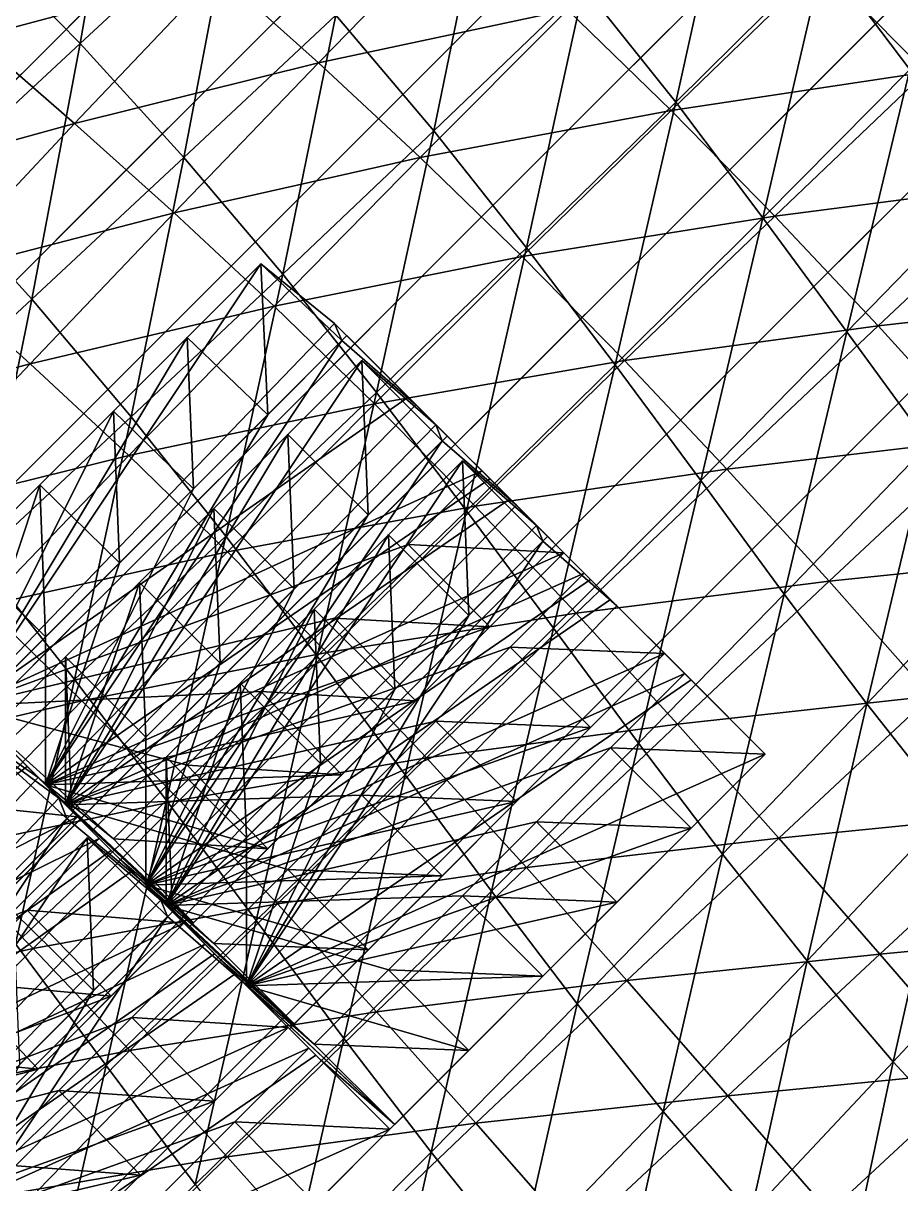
# Model space of a CAD drawing. Header units: metres. Extents: x 20040 to 21060, y 50040 to 51060.
# Drawn here: x 20678.1 to 20719.4, y 50512.8 to 50567.5 of the extents above; entities that cross this region are included whole.
import ezdxf

# ---------------------------------------------------------------- set-up
doc = ezdxf.new("R2010")
doc.units = ezdxf.units.M

msp = doc.modelspace()

# ---------------------------------------------------------------- linework, layer by layer
at = {"layer": 'Drain_RL500_NE'}
msp.add_polyline3d([(20604.604, 50434.87, 499.7), (20611.675, 50441.941, 499.8), (20618.746, 50449.012, 499.9), (20625.817, 50456.083, 500), (20632.888, 50463.155, 500.1), (20639.959, 50470.226, 500.2), (20647.031, 50477.297, 500.3), (20654.102, 50484.368, 500.4), (20661.173, 50491.439, 500.5), (20668.244, 50498.51, 500.6), (20675.315, 50505.581, 500.7), (20682.386, 50512.652, 500.8), (20689.457, 50519.723, 500.9), (20696.528, 50526.794, 501), (20703.599, 50533.865, 501.1), (20710.67, 50540.936, 501.2), (20717.741, 50548.007, 501.3), (20724.812, 50555.078, 501.4), (20731.883, 50562.149, 501.5)], dxfattribs=at)
at = {"layer": 'Drain_RL525_NE'}
msp.add_polyline3d([(20599.805, 50439.544, 524.7), (20606.876, 50446.615, 524.8), (20613.947, 50453.686, 524.9), (20621.018, 50460.757, 525), (20628.089, 50467.829, 525.1), (20635.16, 50474.9, 525.2), (20642.231, 50481.971, 525.3), (20649.302, 50489.042, 525.4), (20656.373, 50496.113, 525.5), (20663.444, 50503.184, 525.6), (20670.515, 50510.255, 525.7), (20677.586, 50517.326, 525.8), (20684.658, 50524.397, 525.9), (20691.729, 50531.468, 526), (20698.8, 50538.539, 526.1), (20705.871, 50545.61, 526.2), (20712.942, 50552.681, 526.3), (20720.013, 50559.752, 526.4), (20727.084, 50566.823, 526.5)], dxfattribs=at)
at = {"layer": 'Drain_RL550_NE'}
msp.add_polyline3d([(20594.984, 50444.197, 549.7), (20602.055, 50451.268, 549.8), (20609.126, 50458.339, 549.9), (20616.197, 50465.41, 550), (20623.268, 50472.481, 550.1), (20630.339, 50479.552, 550.2), (20637.41, 50486.623, 550.3), (20644.481, 50493.694, 550.4), (20651.552, 50500.765, 550.5), (20658.623, 50507.836, 550.6), (20665.694, 50514.907, 550.7), (20672.765, 50521.978, 550.8), (20679.836, 50529.049, 550.9), (20686.907, 50536.12, 551), (20693.979, 50543.192, 551.1), (20701.05, 50550.263, 551.2), (20708.121, 50557.334, 551.3), (20715.192, 50564.405, 551.4), (20722.263, 50571.476, 551.5)], dxfattribs=at)
at = {"layer": 'Drain_RL575_NE'}
msp.add_polyline3d([(20590.141, 50448.827, 574.7), (20597.212, 50455.898, 574.8), (20604.283, 50462.969, 574.9), (20611.354, 50470.041, 575), (20618.425, 50477.112, 575.1), (20625.496, 50484.183, 575.2), (20632.567, 50491.254, 575.3), (20639.638, 50498.325, 575.4), (20646.709, 50505.396, 575.5), (20653.781, 50512.467, 575.6), (20660.852, 50519.538, 575.7), (20667.923, 50526.609, 575.8), (20674.994, 50533.68, 575.9), (20682.065, 50540.751, 576), (20689.136, 50547.822, 576.1), (20696.207, 50554.893, 576.2), (20703.278, 50561.964, 576.3), (20710.349, 50569.035, 576.4), (20717.42, 50576.107, 576.5)], dxfattribs=at)
at = {"layer": 'Drain_RL600_NE'}
msp.add_polyline3d([(20585.277, 50453.437, 599.7), (20592.348, 50460.508, 599.8), (20599.419, 50467.579, 599.9), (20606.49, 50474.65, 600), (20613.561, 50481.721, 600.1), (20620.632, 50488.792, 600.2), (20627.703, 50495.863, 600.3), (20634.774, 50502.934, 600.4), (20641.845, 50510.005, 600.5), (20648.916, 50517.076, 600.6), (20655.987, 50524.147, 600.7), (20663.059, 50531.218, 600.8), (20670.13, 50538.289, 600.9), (20677.201, 50545.361, 601), (20684.272, 50552.432, 601.1), (20691.343, 50559.503, 601.2), (20698.414, 50566.574, 601.3), (20705.485, 50573.645, 601.4), (20712.556, 50580.716, 601.5)], dxfattribs=at)
at = {"layer": 'Drain_RL625_NE'}
msp.add_polyline3d([(20580.391, 50458.025, 624.7), (20587.462, 50465.096, 624.8), (20594.533, 50472.167, 624.9), (20601.605, 50479.238, 625), (20608.676, 50486.309, 625.1), (20615.747, 50493.38, 625.2), (20622.818, 50500.451, 625.3), (20629.889, 50507.522, 625.4), (20636.96, 50514.593, 625.5), (20644.031, 50521.664, 625.6), (20651.102, 50528.735, 625.7), (20658.173, 50535.806, 625.8), (20665.244, 50542.877, 625.9), (20672.315, 50549.948, 626), (20679.386, 50557.02, 626.1), (20686.457, 50564.091, 626.2), (20693.528, 50571.162, 626.3), (20700.6, 50578.233, 626.4), (20707.671, 50585.304, 626.5)], dxfattribs=at)
at = {"layer": 'Drain_RL650_NE'}
msp.add_polyline3d([(20575.485, 50462.591, 649.7), (20582.556, 50469.663, 649.8), (20589.627, 50476.734, 649.9), (20596.698, 50483.805, 650), (20603.769, 50490.876, 650.1), (20610.84, 50497.947, 650.2), (20617.911, 50505.018, 650.3), (20624.982, 50512.089, 650.4), (20632.053, 50519.16, 650.5), (20639.124, 50526.231, 650.6), (20646.195, 50533.302, 650.7), (20653.266, 50540.373, 650.8), (20660.338, 50547.444, 650.9), (20667.409, 50554.515, 651), (20674.48, 50561.586, 651.1), (20681.551, 50568.657, 651.2), (20688.622, 50575.729, 651.3), (20695.693, 50582.8, 651.4), (20702.764, 50589.871, 651.5)], dxfattribs=at)
at = {"layer": 'OreDrive_RL500'}
msp.add_polyline3d([(20591.938, 50422.204, 500), (20599.009, 50429.275, 500), (20606.08, 50436.346, 500), (20613.151, 50443.417, 500), (20620.222, 50450.488, 500), (20627.293, 50457.559, 500), (20634.364, 50464.631, 500), (20641.435, 50471.702, 500), (20648.507, 50478.773, 500), (20655.578, 50485.844, 500), (20662.649, 50492.915, 500), (20669.72, 50499.986, 500), (20676.791, 50507.057, 500), (20683.862, 50514.128, 500), (20690.933, 50521.199, 500), (20698.004, 50528.27, 500), (20705.075, 50535.341, 500), (20712.146, 50542.412, 500), (20719.217, 50549.483, 500), (20726.288, 50556.554, 500)], dxfattribs=at)
at = {"layer": 'OreDrive_RL525'}
msp.add_polyline3d([(20594.272, 50434.012, 525), (20601.343, 50441.083, 525), (20608.415, 50448.154, 525), (20615.486, 50455.225, 525), (20622.557, 50462.296, 525), (20629.628, 50469.367, 525), (20636.699, 50476.438, 525), (20643.77, 50483.509, 525), (20650.841, 50490.58, 525), (20657.912, 50497.652, 525), (20664.983, 50504.723, 525), (20672.054, 50511.794, 525), (20679.125, 50518.865, 525), (20686.196, 50525.936, 525), (20693.267, 50533.007, 525), (20700.338, 50540.078, 525), (20707.409, 50547.149, 525), (20714.481, 50554.22, 525), (20721.552, 50561.291, 525)], dxfattribs=at)
at = {"layer": 'OreDrive_RL550'}
msp.add_polyline3d([(20589.536, 50438.749, 550), (20596.607, 50445.82, 550), (20603.678, 50452.891, 550), (20610.749, 50459.962, 550), (20617.82, 50467.033, 550), (20624.891, 50474.104, 550), (20631.962, 50481.175, 550), (20639.033, 50488.246, 550), (20646.104, 50495.317, 550), (20653.175, 50502.388, 550), (20660.246, 50509.459, 550), (20667.317, 50516.53, 550), (20674.388, 50523.601, 550), (20681.46, 50530.672, 550), (20688.531, 50537.744, 550), (20695.602, 50544.815, 550), (20702.673, 50551.886, 550), (20709.744, 50558.957, 550), (20716.815, 50566.028, 550), (20723.886, 50573.099, 550)], dxfattribs=at)
at = {"layer": 'OreDrive_RL575'}
msp.add_polyline3d([(20591.87, 50450.556, 575), (20598.941, 50457.627, 575), (20606.012, 50464.699, 575), (20613.083, 50471.77, 575), (20620.154, 50478.841, 575), (20627.225, 50485.912, 575), (20634.296, 50492.983, 575), (20641.367, 50500.054, 575), (20648.439, 50507.125, 575), (20655.51, 50514.196, 575), (20662.581, 50521.267, 575), (20669.652, 50528.338, 575), (20676.723, 50535.409, 575), (20683.794, 50542.48, 575), (20690.865, 50549.551, 575), (20697.936, 50556.622, 575), (20705.007, 50563.693, 575), (20712.078, 50570.765, 575)], dxfattribs=at)
at = {"layer": 'OreDrive_RL600'}
msp.add_polyline3d([(20594.204, 50462.364, 600), (20601.275, 50469.435, 600), (20608.346, 50476.506, 600), (20615.418, 50483.577, 600), (20622.489, 50490.648, 600), (20629.56, 50497.72, 600), (20636.631, 50504.791, 600), (20643.702, 50511.862, 600), (20650.773, 50518.933, 600), (20657.844, 50526.004, 600), (20664.915, 50533.075, 600), (20671.986, 50540.146, 600), (20679.057, 50547.217, 600), (20686.128, 50554.288, 600), (20693.199, 50561.359, 600), (20700.27, 50568.43, 600)], dxfattribs=at)
at = {"layer": 'OreDrive_RL625'}
msp.add_polyline3d([(20589.468, 50467.101, 625), (20596.539, 50474.172, 625), (20603.61, 50481.243, 625), (20610.681, 50488.314, 625), (20617.752, 50495.385, 625), (20624.823, 50502.456, 625), (20631.894, 50509.527, 625), (20638.965, 50516.598, 625), (20646.036, 50523.669, 625), (20653.107, 50530.741, 625), (20660.178, 50537.812, 625), (20667.249, 50544.883, 625), (20674.32, 50551.954, 625), (20681.392, 50559.025, 625), (20688.463, 50566.096, 625), (20695.534, 50573.167, 625)], dxfattribs=at)
at = {"layer": 'OreDrive_RL650'}
msp.add_polyline3d([(20591.802, 50478.909, 650), (20598.873, 50485.98, 650), (20605.944, 50493.051, 650), (20613.015, 50500.122, 650), (20620.086, 50507.193, 650), (20627.157, 50514.264, 650), (20634.228, 50521.335, 650), (20641.299, 50528.406, 650), (20648.371, 50535.477, 650), (20655.442, 50542.548, 650), (20662.513, 50549.619, 650), (20669.584, 50556.69, 650), (20676.655, 50563.762, 650), (20683.726, 50570.833, 650)], dxfattribs=at)
at = {"layer": 'ST_500_13'}
for points in [[(20667.152, 50508.21, 520), (20677.598, 50525.619, 520), (20681.079, 50529.101, 520)], [(20667.152, 50508.21, 520), (20681.079, 50529.101, 520), (20684.561, 50526.157, 520)], [(20681.387, 50521.902, 500), (20681.079, 50529.101, 520), (20677.598, 50525.619, 520)], [(20681.387, 50521.902, 500), (20684.878, 50525.393, 500), (20681.079, 50529.101, 520)], [(20684.878, 50525.393, 500), (20684.561, 50526.157, 520), (20681.079, 50529.101, 520)], [(20667.152, 50508.21, 520), (20684.561, 50526.157, 520), (20688.043, 50522.675, 520)], [(20684.878, 50525.393, 500), (20688.369, 50522.349, 500), (20684.561, 50526.157, 520)], [(20688.369, 50522.349, 500), (20688.043, 50522.675, 520), (20684.561, 50526.157, 520)], [(20670.915, 50504.448, 500), (20684.878, 50525.393, 500), (20681.387, 50521.902, 500)], [(20670.915, 50504.448, 500), (20688.369, 50522.349, 500), (20684.878, 50525.393, 500)], [(20677.896, 50518.411, 500), (20681.387, 50521.902, 500), (20677.598, 50525.619, 520)], [(20667.152, 50508.21, 520), (20688.043, 50522.675, 520), (20691.525, 50519.193, 520)], [(20688.369, 50522.349, 500), (20691.859, 50518.858, 500), (20688.043, 50522.675, 520)], [(20691.859, 50518.858, 500), (20691.525, 50519.193, 520), (20688.043, 50522.675, 520)], [(20670.915, 50504.448, 500), (20691.859, 50518.858, 500), (20688.369, 50522.349, 500)], [(20670.915, 50504.448, 500), (20681.387, 50521.902, 500), (20677.896, 50518.411, 500)], [(20667.152, 50508.21, 520), (20691.525, 50519.193, 520), (20688.043, 50515.711, 520)], [(20695.35, 50515.368, 500), (20688.043, 50515.711, 520), (20691.525, 50519.193, 520)], [(20691.859, 50518.858, 500), (20695.35, 50515.368, 500), (20691.525, 50519.193, 520)], [(20670.915, 50504.448, 500), (20695.35, 50515.368, 500), (20691.859, 50518.858, 500)], [(20667.152, 50508.21, 520), (20688.043, 50515.711, 520), (20684.561, 50512.23, 520)], [(20670.915, 50504.448, 500), (20691.859, 50511.877, 500), (20695.35, 50515.368, 500)], [(20691.859, 50511.877, 500), (20684.561, 50512.23, 520), (20688.043, 50515.711, 520)], [(20695.35, 50515.368, 500), (20691.859, 50511.877, 500), (20688.043, 50515.711, 520)]]:
    msp.add_3dface(points, dxfattribs=at)
at = {"layer": 'ST_500_13_outline'}
msp.add_polyline3d([(20667.424, 50507.939, 500), (20685.102, 50525.616, 500), (20695.35, 50515.368, 500), (20677.673, 50497.69, 500)], close=True, dxfattribs=at)
at = {"layer": 'ST_500_14'}
for points in [[(20684.803, 50525.915, 520), (20695.275, 50543.369, 520), (20698.766, 50546.86, 520)], [(20684.803, 50525.915, 520), (20698.766, 50546.86, 520), (20702.257, 50543.816, 520)], [(20699.065, 50539.579, 500), (20698.766, 50546.86, 520), (20695.275, 50543.369, 520)], [(20699.065, 50539.579, 500), (20702.555, 50543.07, 500), (20698.766, 50546.86, 520)], [(20702.555, 50543.07, 500), (20702.257, 50543.816, 520), (20698.766, 50546.86, 520)], [(20684.803, 50525.915, 520), (20702.257, 50543.816, 520), (20705.748, 50540.325, 520)], [(20702.555, 50543.07, 500), (20706.046, 50540.027, 500), (20702.257, 50543.816, 520)], [(20706.046, 50540.027, 500), (20705.748, 50540.325, 520), (20702.257, 50543.816, 520)], [(20684.803, 50525.915, 520), (20691.785, 50539.878, 520), (20695.275, 50543.369, 520)], [(20695.574, 50536.089, 500), (20695.275, 50543.369, 520), (20691.785, 50539.878, 520)], [(20695.574, 50536.089, 500), (20699.065, 50539.579, 500), (20695.275, 50543.369, 520)], [(20688.592, 50522.125, 500), (20702.555, 50543.07, 500), (20699.065, 50539.579, 500)], [(20688.592, 50522.125, 500), (20706.046, 50540.027, 500), (20702.555, 50543.07, 500)], [(20684.803, 50525.915, 520), (20705.748, 50540.325, 520), (20709.239, 50536.835, 520)], [(20684.803, 50525.915, 520), (20688.294, 50536.387, 520), (20691.785, 50539.878, 520)], [(20692.083, 50532.598, 500), (20691.785, 50539.878, 520), (20688.294, 50536.387, 520)], [(20688.592, 50522.125, 500), (20709.537, 50536.536, 500), (20706.046, 50540.027, 500)], [(20692.083, 50532.598, 500), (20695.574, 50536.089, 500), (20691.785, 50539.878, 520)], [(20706.046, 50540.027, 500), (20709.537, 50536.536, 500), (20705.748, 50540.325, 520)], [(20709.537, 50536.536, 500), (20709.239, 50536.835, 520), (20705.748, 50540.325, 520)], [(20688.592, 50522.125, 500), (20699.065, 50539.579, 500), (20695.574, 50536.089, 500)], [(20684.803, 50525.915, 520), (20709.239, 50536.835, 520), (20705.748, 50533.344, 520)], [(20713.028, 50533.045, 500), (20705.748, 50533.344, 520), (20709.239, 50536.835, 520)], [(20709.537, 50536.536, 500), (20713.028, 50533.045, 500), (20709.239, 50536.835, 520)], [(20688.592, 50529.107, 500), (20688.294, 50536.387, 520), (20684.803, 50532.896, 520)], [(20684.803, 50525.915, 520), (20684.803, 50532.896, 520), (20688.294, 50536.387, 520)], [(20688.592, 50529.107, 500), (20692.083, 50532.598, 500), (20688.294, 50536.387, 520)], [(20688.592, 50522.125, 500), (20713.028, 50533.045, 500), (20709.537, 50536.536, 500)], [(20688.592, 50522.125, 500), (20695.574, 50536.089, 500), (20692.083, 50532.598, 500)], [(20684.803, 50525.915, 520), (20705.748, 50533.344, 520), (20702.257, 50529.853, 520)], [(20709.537, 50529.555, 500), (20702.257, 50529.853, 520), (20705.748, 50533.344, 520)], [(20713.028, 50533.045, 500), (20709.537, 50529.555, 500), (20705.748, 50533.344, 520)], [(20685.102, 50525.616, 500), (20684.803, 50532.896, 520), (20681.312, 50529.406, 520)], [(20684.803, 50525.915, 520), (20681.312, 50529.406, 520), (20684.803, 50532.896, 520)], [(20685.102, 50525.616, 500), (20688.592, 50529.107, 500), (20684.803, 50532.896, 520)], [(20688.592, 50522.125, 500), (20709.537, 50529.555, 500), (20713.028, 50533.045, 500)], [(20688.592, 50522.125, 500), (20692.083, 50532.598, 500), (20688.592, 50529.107, 500)], [(20684.803, 50525.915, 520), (20702.257, 50529.853, 520), (20698.766, 50526.362, 520)], [(20688.592, 50522.125, 500), (20706.046, 50526.064, 500), (20709.537, 50529.555, 500)], [(20706.046, 50526.064, 500), (20698.766, 50526.362, 520), (20702.257, 50529.853, 520)], [(20709.537, 50529.555, 500), (20706.046, 50526.064, 500), (20702.257, 50529.853, 520)], [(20688.592, 50522.125, 500), (20685.102, 50525.616, 500), (20681.312, 50529.406, 520)], [(20688.592, 50522.125, 500), (20681.312, 50529.406, 520), (20684.803, 50525.915, 520)], [(20688.592, 50522.125, 500), (20688.592, 50529.107, 500), (20685.102, 50525.616, 500)], [(20684.803, 50525.915, 520), (20698.766, 50526.362, 520), (20695.275, 50522.871, 520)], [(20702.555, 50522.573, 500), (20695.275, 50522.871, 520), (20698.766, 50526.362, 520)], [(20706.046, 50526.064, 500), (20702.555, 50522.573, 500), (20698.766, 50526.362, 520)], [(20692.083, 50518.635, 500), (20688.592, 50522.125, 500), (20684.803, 50525.915, 520)], [(20692.083, 50518.635, 500), (20684.803, 50525.915, 520), (20688.294, 50522.424, 520)], [(20684.803, 50525.915, 520), (20695.275, 50522.871, 520), (20691.785, 50519.381, 520)], [(20691.785, 50519.381, 520), (20688.294, 50522.424, 520), (20684.803, 50525.915, 520)], [(20688.592, 50522.125, 500), (20702.555, 50522.573, 500), (20706.046, 50526.064, 500)], [(20695.574, 50515.591, 500), (20692.083, 50518.635, 500), (20688.294, 50522.424, 520)], [(20695.574, 50515.591, 500), (20688.294, 50522.424, 520), (20691.785, 50519.381, 520)], [(20688.592, 50522.125, 500), (20699.065, 50519.082, 500), (20702.555, 50522.573, 500)], [(20699.065, 50519.082, 500), (20691.785, 50519.381, 520), (20695.275, 50522.871, 520)], [(20702.555, 50522.573, 500), (20699.065, 50519.082, 500), (20695.275, 50522.871, 520)], [(20688.592, 50522.125, 500), (20695.574, 50515.591, 500), (20699.065, 50519.082, 500)], [(20695.574, 50515.591, 500), (20688.592, 50522.125, 500), (20692.083, 50518.635, 500)], [(20699.065, 50519.082, 500), (20695.574, 50515.591, 500), (20691.785, 50519.381, 520)]]:
    msp.add_3dface(points, dxfattribs=at)
at = {"layer": 'ST_500_14_outline'}
msp.add_polyline3d([(20685.102, 50525.616, 500), (20702.779, 50543.294, 500), (20713.028, 50533.045, 500), (20695.35, 50515.368, 500)], close=True, dxfattribs=at)
at = {"layer": 'ST_525_13'}
for points in [[(20662.528, 50512.834, 545), (20676.305, 50533.499, 545), (20679.749, 50530.968, 545)], [(20676.65, 50526.525, 525), (20680.127, 50530.001, 525), (20676.305, 50533.499, 545)], [(20680.127, 50530.001, 525), (20679.749, 50530.968, 545), (20676.305, 50533.499, 545)], [(20662.528, 50512.834, 545), (20679.749, 50530.968, 545), (20683.194, 50527.524, 545)], [(20680.127, 50530.001, 525), (20683.603, 50527.114, 525), (20679.749, 50530.968, 545)], [(20683.603, 50527.114, 525), (20683.194, 50527.524, 545), (20679.749, 50530.968, 545)], [(20666.221, 50509.142, 525), (20680.127, 50530.001, 525), (20676.65, 50526.525, 525)], [(20666.221, 50509.142, 525), (20683.603, 50527.114, 525), (20680.127, 50530.001, 525)], [(20662.528, 50512.834, 545), (20683.194, 50527.524, 545), (20686.638, 50524.08, 545)], [(20683.603, 50527.114, 525), (20687.08, 50523.638, 525), (20683.194, 50527.524, 545)], [(20687.08, 50523.638, 525), (20686.638, 50524.08, 545), (20683.194, 50527.524, 545)], [(20666.221, 50509.142, 525), (20687.08, 50523.638, 525), (20683.603, 50527.114, 525)], [(20662.528, 50512.834, 545), (20686.638, 50524.08, 545), (20683.194, 50520.636, 545)], [(20690.556, 50520.161, 525), (20683.194, 50520.636, 545), (20686.638, 50524.08, 545)], [(20687.08, 50523.638, 525), (20690.556, 50520.161, 525), (20686.638, 50524.08, 545)], [(20666.221, 50509.142, 525), (20690.556, 50520.161, 525), (20687.08, 50523.638, 525)], [(20662.528, 50512.834, 545), (20683.194, 50520.636, 545), (20679.749, 50517.192, 545)], [(20687.08, 50516.685, 525), (20679.749, 50517.192, 545), (20683.194, 50520.636, 545)], [(20690.556, 50520.161, 525), (20687.08, 50516.685, 525), (20683.194, 50520.636, 545)], [(20666.221, 50509.142, 525), (20687.08, 50516.685, 525), (20690.556, 50520.161, 525)], [(20662.528, 50512.834, 545), (20679.749, 50517.192, 545), (20676.305, 50513.747, 545)], [(20683.603, 50513.208, 525), (20676.305, 50513.747, 545), (20679.749, 50517.192, 545)], [(20687.08, 50516.685, 525), (20683.603, 50513.208, 525), (20679.749, 50517.192, 545)], [(20666.221, 50509.142, 525), (20683.603, 50513.208, 525), (20687.08, 50516.685, 525)], [(20680.127, 50509.732, 525), (20672.861, 50510.303, 545), (20676.305, 50513.747, 545)], [(20683.603, 50513.208, 525), (20680.127, 50509.732, 525), (20676.305, 50513.747, 545)], [(20666.221, 50509.142, 525), (20680.127, 50509.732, 525), (20683.603, 50513.208, 525)]]:
    msp.add_3dface(points, dxfattribs=at)
at = {"layer": 'ST_525_13_outline'}
msp.add_polyline3d([(20662.744, 50512.618, 525), (20680.422, 50530.296, 525), (20690.556, 50520.161, 525), (20672.879, 50502.484, 525)], close=True, dxfattribs=at)
at = {"layer": 'ST_525_14'}
for points in [[(20680.068, 50530.65, 545), (20690.539, 50548.101, 545), (20694.029, 50551.591, 545)], [(20680.068, 50530.65, 545), (20694.029, 50551.591, 545), (20697.519, 50548.554, 545)], [(20694.328, 50544.312, 525), (20694.029, 50551.591, 545), (20690.539, 50548.101, 545)], [(20694.328, 50544.312, 525), (20697.818, 50547.802, 525), (20694.029, 50551.591, 545)], [(20697.818, 50547.802, 525), (20697.519, 50548.554, 545), (20694.029, 50551.591, 545)], [(20680.068, 50530.65, 545), (20697.519, 50548.554, 545), (20701.009, 50545.064, 545)], [(20680.068, 50530.65, 545), (20687.048, 50544.611, 545), (20690.539, 50548.101, 545)], [(20690.838, 50540.822, 525), (20690.539, 50548.101, 545), (20687.048, 50544.611, 545)], [(20690.838, 50540.822, 525), (20694.328, 50544.312, 525), (20690.539, 50548.101, 545)], [(20697.818, 50547.802, 525), (20701.309, 50544.765, 525), (20697.519, 50548.554, 545)], [(20701.309, 50544.765, 525), (20701.009, 50545.064, 545), (20697.519, 50548.554, 545)], [(20683.857, 50526.861, 525), (20697.818, 50547.802, 525), (20694.328, 50544.312, 525)], [(20683.857, 50526.861, 525), (20701.309, 50544.765, 525), (20697.818, 50547.802, 525)], [(20680.068, 50530.65, 545), (20701.009, 50545.064, 545), (20704.5, 50541.574, 545)], [(20701.309, 50544.765, 525), (20704.799, 50541.274, 525), (20701.009, 50545.064, 545)], [(20704.799, 50541.274, 525), (20704.5, 50541.574, 545), (20701.009, 50545.064, 545)], [(20680.068, 50530.65, 545), (20683.558, 50541.121, 545), (20687.048, 50544.611, 545)], [(20687.347, 50537.332, 525), (20687.048, 50544.611, 545), (20683.558, 50541.121, 545)], [(20683.857, 50526.861, 525), (20704.799, 50541.274, 525), (20701.309, 50544.765, 525)], [(20683.857, 50526.861, 525), (20694.328, 50544.312, 525), (20690.838, 50540.822, 525)], [(20687.347, 50537.332, 525), (20690.838, 50540.822, 525), (20687.048, 50544.611, 545)], [(20680.068, 50530.65, 545), (20704.5, 50541.574, 545), (20701.009, 50538.083, 545)], [(20708.289, 50537.784, 525), (20701.009, 50538.083, 545), (20704.5, 50541.574, 545)], [(20704.799, 50541.274, 525), (20708.289, 50537.784, 525), (20704.5, 50541.574, 545)], [(20683.857, 50533.841, 525), (20683.558, 50541.121, 545), (20680.068, 50537.63, 545)], [(20680.068, 50530.65, 545), (20680.068, 50537.63, 545), (20683.558, 50541.121, 545)], [(20683.857, 50533.841, 525), (20687.347, 50537.332, 525), (20683.558, 50541.121, 545)], [(20683.857, 50526.861, 525), (20708.289, 50537.784, 525), (20704.799, 50541.274, 525)], [(20683.857, 50526.861, 525), (20690.838, 50540.822, 525), (20687.347, 50537.332, 525)], [(20680.068, 50530.65, 545), (20701.009, 50538.083, 545), (20697.519, 50534.593, 545)], [(20683.857, 50526.861, 525), (20704.799, 50534.294, 525), (20708.289, 50537.784, 525)], [(20704.799, 50534.294, 525), (20697.519, 50534.593, 545), (20701.009, 50538.083, 545)], [(20708.289, 50537.784, 525), (20704.799, 50534.294, 525), (20701.009, 50538.083, 545)], [(20680.367, 50530.351, 525), (20680.068, 50537.63, 545), (20676.578, 50534.14, 545)], [(20680.068, 50530.65, 545), (20676.578, 50534.14, 545), (20680.068, 50537.63, 545)], [(20680.367, 50530.351, 525), (20683.857, 50533.841, 525), (20680.068, 50537.63, 545)], [(20683.857, 50526.861, 525), (20687.347, 50537.332, 525), (20683.857, 50533.841, 525)], [(20680.068, 50530.65, 545), (20697.519, 50534.593, 545), (20694.029, 50531.103, 545)], [(20701.309, 50530.803, 525), (20694.029, 50531.103, 545), (20697.519, 50534.593, 545)], [(20704.799, 50534.294, 525), (20701.309, 50530.803, 525), (20697.519, 50534.593, 545)], [(20683.857, 50526.861, 525), (20680.367, 50530.351, 525), (20676.578, 50534.14, 545)], [(20683.857, 50526.861, 525), (20676.578, 50534.14, 545), (20680.068, 50530.65, 545)], [(20683.857, 50526.861, 525), (20701.309, 50530.803, 525), (20704.799, 50534.294, 525)], [(20683.857, 50526.861, 525), (20683.857, 50533.841, 525), (20680.367, 50530.351, 525)], [(20680.068, 50530.65, 545), (20694.029, 50531.103, 545), (20690.539, 50527.613, 545)], [(20687.347, 50523.37, 525), (20683.857, 50526.861, 525), (20680.068, 50530.65, 545)], [(20687.347, 50523.37, 525), (20680.068, 50530.65, 545), (20683.558, 50527.16, 545)], [(20680.068, 50530.65, 545), (20690.539, 50527.613, 545), (20687.048, 50524.122, 545)], [(20687.048, 50524.122, 545), (20683.558, 50527.16, 545), (20680.068, 50530.65, 545)], [(20683.857, 50526.861, 525), (20697.818, 50527.313, 525), (20701.309, 50530.803, 525)], [(20697.818, 50527.313, 525), (20690.539, 50527.613, 545), (20694.029, 50531.103, 545)], [(20701.309, 50530.803, 525), (20697.818, 50527.313, 525), (20694.029, 50531.103, 545)], [(20683.857, 50526.861, 525), (20694.328, 50523.823, 525), (20697.818, 50527.313, 525)], [(20694.328, 50523.823, 525), (20687.048, 50524.122, 545), (20690.539, 50527.613, 545)], [(20697.818, 50527.313, 525), (20694.328, 50523.823, 525), (20690.539, 50527.613, 545)], [(20690.838, 50520.333, 525), (20687.347, 50523.37, 525), (20683.558, 50527.16, 545)], [(20690.838, 50520.333, 525), (20683.558, 50527.16, 545), (20687.048, 50524.122, 545)], [(20683.857, 50526.861, 525), (20690.838, 50520.333, 525), (20694.328, 50523.823, 525)], [(20690.838, 50520.333, 525), (20683.857, 50526.861, 525), (20687.347, 50523.37, 525)], [(20694.328, 50523.823, 525), (20690.838, 50520.333, 525), (20687.048, 50524.122, 545)]]:
    msp.add_3dface(points, dxfattribs=at)
at = {"layer": 'ST_525_14_outline'}
msp.add_polyline3d([(20680.367, 50530.351, 525), (20698.044, 50548.029, 525), (20708.289, 50537.784, 525), (20690.611, 50520.106, 525)], close=True, dxfattribs=at)
at = {"layer": 'ST_550_13'}
for points in [[(20657.983, 50517.379, 570), (20674.885, 50535.833, 570), (20678.265, 50532.452, 570)], [(20675.347, 50534.35, 550), (20678.78, 50531.937, 550), (20674.885, 50535.833, 570)], [(20678.78, 50531.937, 550), (20678.265, 50532.452, 570), (20674.885, 50535.833, 570)], [(20661.613, 50513.749, 550), (20678.78, 50531.937, 550), (20675.347, 50534.35, 550)], [(20657.983, 50517.379, 570), (20678.265, 50532.452, 570), (20681.646, 50529.072, 570)], [(20678.78, 50531.937, 550), (20682.214, 50528.504, 550), (20678.265, 50532.452, 570)], [(20682.214, 50528.504, 550), (20681.646, 50529.072, 570), (20678.265, 50532.452, 570)], [(20661.613, 50513.749, 550), (20682.214, 50528.504, 550), (20678.78, 50531.937, 550)], [(20657.983, 50517.379, 570), (20681.646, 50529.072, 570), (20678.265, 50525.692, 570)], [(20685.647, 50525.071, 550), (20678.265, 50525.692, 570), (20681.646, 50529.072, 570)], [(20682.214, 50528.504, 550), (20685.647, 50525.071, 550), (20681.646, 50529.072, 570)], [(20661.613, 50513.749, 550), (20685.647, 50525.071, 550), (20682.214, 50528.504, 550)], [(20657.983, 50517.379, 570), (20678.265, 50525.692, 570), (20674.885, 50522.311, 570)], [(20682.214, 50521.637, 550), (20674.885, 50522.311, 570), (20678.265, 50525.692, 570)], [(20685.647, 50525.071, 550), (20682.214, 50521.637, 550), (20678.265, 50525.692, 570)], [(20661.613, 50513.749, 550), (20682.214, 50521.637, 550), (20685.647, 50525.071, 550)], [(20678.78, 50518.204, 550), (20671.505, 50518.931, 570), (20674.885, 50522.311, 570)], [(20682.214, 50521.637, 550), (20678.78, 50518.204, 550), (20674.885, 50522.311, 570)], [(20661.613, 50513.749, 550), (20678.78, 50518.204, 550), (20682.214, 50521.637, 550)], [(20678.78, 50518.204, 550), (20675.347, 50514.77, 550), (20671.505, 50518.931, 570)], [(20661.613, 50513.749, 550), (20675.347, 50514.77, 550), (20678.78, 50518.204, 550)]]:
    msp.add_3dface(points, dxfattribs=at)
at = {"layer": 'ST_550_13_outline'}
msp.add_polyline3d([(20658.18, 50517.183, 550), (20675.858, 50534.86, 550), (20685.647, 50525.071, 550), (20667.97, 50507.393, 550)], close=True, dxfattribs=at)
at = {"layer": 'ST_550_14'}
for points in [[(20675.393, 50535.324, 570), (20685.802, 50552.672, 570), (20689.271, 50556.141, 570)], [(20675.393, 50535.324, 570), (20689.271, 50556.141, 570), (20692.741, 50553.332, 570)], [(20689.591, 50549.034, 550), (20689.271, 50556.141, 570), (20685.802, 50552.672, 570)], [(20689.591, 50549.034, 550), (20693.08, 50552.523, 550), (20689.271, 50556.141, 570)], [(20693.08, 50552.523, 550), (20692.741, 50553.332, 570), (20689.271, 50556.141, 570)], [(20675.393, 50535.324, 570), (20692.741, 50553.332, 570), (20696.21, 50549.863, 570)], [(20693.08, 50552.523, 550), (20696.568, 50549.505, 550), (20692.741, 50553.332, 570)], [(20696.568, 50549.505, 550), (20696.21, 50549.863, 570), (20692.741, 50553.332, 570)], [(20675.393, 50535.324, 570), (20682.332, 50549.202, 570), (20685.802, 50552.672, 570)], [(20679.126, 50531.592, 550), (20693.08, 50552.523, 550), (20689.591, 50549.034, 550)], [(20679.126, 50531.592, 550), (20696.568, 50549.505, 550), (20693.08, 50552.523, 550)], [(20686.103, 50545.546, 550), (20685.802, 50552.672, 570), (20682.332, 50549.202, 570)], [(20686.103, 50545.546, 550), (20689.591, 50549.034, 550), (20685.802, 50552.672, 570)], [(20675.393, 50535.324, 570), (20696.21, 50549.863, 570), (20699.68, 50546.393, 570)], [(20696.568, 50549.505, 550), (20700.057, 50546.017, 550), (20696.21, 50549.863, 570)], [(20700.057, 50546.017, 550), (20699.68, 50546.393, 570), (20696.21, 50549.863, 570)], [(20675.393, 50535.324, 570), (20678.863, 50545.733, 570), (20682.332, 50549.202, 570)], [(20682.614, 50542.057, 550), (20682.332, 50549.202, 570), (20678.863, 50545.733, 570)], [(20679.126, 50531.592, 550), (20700.057, 50546.017, 550), (20696.568, 50549.505, 550)], [(20682.614, 50542.057, 550), (20686.103, 50545.546, 550), (20682.332, 50549.202, 570)], [(20679.126, 50531.592, 550), (20689.591, 50549.034, 550), (20686.103, 50545.546, 550)], [(20675.393, 50535.324, 570), (20699.68, 50546.393, 570), (20696.21, 50542.924, 570)], [(20679.126, 50531.592, 550), (20703.545, 50542.528, 550), (20700.057, 50546.017, 550)], [(20703.545, 50542.528, 550), (20696.21, 50542.924, 570), (20699.68, 50546.393, 570)], [(20700.057, 50546.017, 550), (20703.545, 50542.528, 550), (20699.68, 50546.393, 570)], [(20679.126, 50538.569, 550), (20678.863, 50545.733, 570), (20675.393, 50542.263, 570)], [(20675.393, 50535.324, 570), (20675.393, 50542.263, 570), (20678.863, 50545.733, 570)], [(20679.126, 50538.569, 550), (20682.614, 50542.057, 550), (20678.863, 50545.733, 570)], [(20679.126, 50531.592, 550), (20686.103, 50545.546, 550), (20682.614, 50542.057, 550)], [(20675.393, 50535.324, 570), (20696.21, 50542.924, 570), (20692.741, 50539.454, 570)], [(20700.057, 50539.04, 550), (20692.741, 50539.454, 570), (20696.21, 50542.924, 570)], [(20703.545, 50542.528, 550), (20700.057, 50539.04, 550), (20696.21, 50542.924, 570)], [(20675.637, 50535.08, 550), (20679.126, 50538.569, 550), (20675.393, 50542.263, 570)], [(20679.126, 50531.592, 550), (20700.057, 50539.04, 550), (20703.545, 50542.528, 550)], [(20679.126, 50531.592, 550), (20682.614, 50542.057, 550), (20679.126, 50538.569, 550)], [(20675.393, 50535.324, 570), (20692.741, 50539.454, 570), (20689.271, 50535.985, 570)], [(20696.568, 50535.551, 550), (20689.271, 50535.985, 570), (20692.741, 50539.454, 570)], [(20700.057, 50539.04, 550), (20696.568, 50535.551, 550), (20692.741, 50539.454, 570)], [(20679.126, 50531.592, 550), (20675.637, 50535.08, 550), (20671.924, 50538.794, 570)], [(20679.126, 50531.592, 550), (20671.924, 50538.794, 570), (20675.393, 50535.324, 570)], [(20679.126, 50531.592, 550), (20696.568, 50535.551, 550), (20700.057, 50539.04, 550)], [(20679.126, 50531.592, 550), (20679.126, 50538.569, 550), (20675.637, 50535.08, 550)], [(20675.393, 50535.324, 570), (20689.271, 50535.985, 570), (20685.802, 50532.516, 570)], [(20679.126, 50531.592, 550), (20693.08, 50532.063, 550), (20696.568, 50535.551, 550)], [(20693.08, 50532.063, 550), (20685.802, 50532.516, 570), (20689.271, 50535.985, 570)], [(20696.568, 50535.551, 550), (20693.08, 50532.063, 550), (20689.271, 50535.985, 570)], [(20682.614, 50528.103, 550), (20679.126, 50531.592, 550), (20675.393, 50535.324, 570)], [(20682.614, 50528.103, 550), (20675.393, 50535.324, 570), (20678.863, 50531.855, 570)], [(20675.393, 50535.324, 570), (20685.802, 50532.516, 570), (20682.332, 50529.046, 570)], [(20682.332, 50529.046, 570), (20678.863, 50531.855, 570), (20675.393, 50535.324, 570)], [(20689.591, 50528.574, 550), (20682.332, 50529.046, 570), (20685.802, 50532.516, 570)], [(20693.08, 50532.063, 550), (20689.591, 50528.574, 550), (20685.802, 50532.516, 570)], [(20686.103, 50525.086, 550), (20682.614, 50528.103, 550), (20678.863, 50531.855, 570)], [(20686.103, 50525.086, 550), (20678.863, 50531.855, 570), (20682.332, 50529.046, 570)], [(20679.126, 50531.592, 550), (20689.591, 50528.574, 550), (20693.08, 50532.063, 550)], [(20679.126, 50531.592, 550), (20686.103, 50525.086, 550), (20689.591, 50528.574, 550)], [(20686.103, 50525.086, 550), (20679.126, 50531.592, 550), (20682.614, 50528.103, 550)], [(20689.591, 50528.574, 550), (20686.103, 50525.086, 550), (20682.332, 50529.046, 570)]]:
    msp.add_3dface(points, dxfattribs=at)
at = {"layer": 'ST_550_14_outline'}
msp.add_polyline3d([(20675.637, 50535.08, 550), (20693.315, 50552.758, 550), (20703.545, 50542.528, 550), (20685.867, 50524.85, 550)], close=True, dxfattribs=at)
at = {"layer": 'ST_575_13'}
for points in [[(20680.637, 50530.081, 575), (20673.274, 50530.852, 595), (20676.57, 50534.148, 595)], [(20677.272, 50533.446, 575), (20680.637, 50530.081, 575), (20676.57, 50534.148, 595)], [(20657.082, 50518.28, 575), (20680.637, 50530.081, 575), (20677.272, 50533.446, 575)], [(20680.637, 50530.081, 575), (20677.272, 50526.716, 575), (20673.274, 50530.852, 595)], [(20657.082, 50518.28, 575), (20677.272, 50526.716, 575), (20680.637, 50530.081, 575)]]:
    msp.add_3dface(points, dxfattribs=at)
at = {"layer": 'ST_575_13_outline'}
msp.add_polyline3d([(20653.717, 50521.645, 575), (20671.395, 50539.323, 575), (20680.637, 50530.081, 575), (20662.959, 50512.404, 575)], close=True, dxfattribs=at)
at = {"layer": 'VEIN_interpreted'}
for points in [[(20682.807, 50578.362, 690), (20675.643, 50571.714, 690), (20680.76, 50566.525, 665)], [(20682.807, 50578.362, 690), (20680.76, 50566.525, 665), (20687.926, 50573.188, 665)], [(20722.726, 50577.611, 590), (20715.793, 50570.66, 590), (20719.839, 50565.294, 565)], [(20711.532, 50576.025, 615), (20704.492, 50569.196, 615), (20708.814, 50563.756, 590)], [(20711.532, 50576.025, 615), (20708.814, 50563.756, 590), (20715.793, 50570.66, 590)], [(20699.92, 50574.582, 640), (20692.796, 50567.855, 640), (20697.412, 50562.407, 615)], [(20699.92, 50574.582, 640), (20697.412, 50562.407, 615), (20704.492, 50569.196, 615)], [(20671.161, 50570.779, 665), (20682.514, 50573.963, 640), (20675.822, 50566.806, 640)], [(20675.822, 50566.806, 640), (20682.514, 50573.963, 640), (20687.237, 50569.868, 615)], [(20687.926, 50573.188, 665), (20680.76, 50566.525, 665), (20685.647, 50561.155, 640)], [(20687.926, 50573.188, 665), (20685.647, 50561.155, 640), (20692.796, 50567.855, 640)], [(20687.237, 50569.868, 615), (20698.847, 50572.639, 590), (20691.992, 50565.612, 590)], [(20691.992, 50565.612, 590), (20698.847, 50572.639, 590), (20703.711, 50568.113, 565)], [(20675.643, 50571.714, 690), (20673.586, 50559.868, 665), (20680.76, 50566.525, 665)], [(20715.646, 50570.202, 540), (20727.738, 50571.907, 515), (20720.593, 50565.167, 515)], [(20715.793, 50570.66, 590), (20708.814, 50563.756, 590), (20712.926, 50558.316, 565)], [(20715.793, 50570.66, 590), (20712.926, 50558.316, 565), (20719.839, 50565.294, 565)], [(20703.711, 50568.113, 565), (20715.646, 50570.202, 540), (20708.594, 50563.363, 540)], [(20708.594, 50563.363, 540), (20715.646, 50570.202, 540), (20720.593, 50565.167, 515)], [(20675.822, 50566.806, 640), (20687.237, 50569.868, 615), (20680.492, 50562.746, 615)], [(20680.492, 50562.746, 615), (20687.237, 50569.868, 615), (20691.992, 50565.612, 590)], [(20704.492, 50569.196, 615), (20697.412, 50562.407, 615), (20701.791, 50556.898, 590)], [(20704.492, 50569.196, 615), (20701.791, 50556.898, 590), (20708.814, 50563.756, 590)], [(20692.796, 50567.855, 640), (20685.647, 50561.155, 640), (20690.297, 50555.655, 615)], [(20692.796, 50567.855, 640), (20690.297, 50555.655, 615), (20697.412, 50562.407, 615)], [(20691.992, 50565.612, 590), (20703.711, 50568.113, 565), (20696.777, 50561.156, 565)], [(20696.777, 50561.156, 565), (20703.711, 50568.113, 565), (20708.594, 50563.363, 540)], [(20669.147, 50559.634, 640), (20675.822, 50566.806, 640), (20680.492, 50562.746, 615)], [(20680.76, 50566.525, 665), (20673.586, 50559.868, 665), (20678.479, 50554.475, 640)], [(20680.76, 50566.525, 665), (20678.479, 50554.475, 640), (20685.647, 50561.155, 640)], [(20680.492, 50562.746, 615), (20691.992, 50565.612, 590), (20685.18, 50558.543, 590)], [(20685.18, 50558.543, 590), (20691.992, 50565.612, 590), (20696.777, 50561.156, 565)], [(20708.594, 50563.363, 540), (20720.593, 50565.167, 515), (20713.48, 50558.393, 515)], [(20719.839, 50565.294, 565), (20712.926, 50558.316, 565), (20716.882, 50552.93, 540)], [(20713.48, 50558.393, 515), (20720.593, 50565.167, 515), (20725.51, 50559.943, 490)], [(20719.839, 50565.294, 565), (20716.882, 50552.93, 540), (20723.728, 50559.976, 540)], [(20708.814, 50563.756, 590), (20701.791, 50556.898, 590), (20705.968, 50551.384, 565)], [(20708.814, 50563.756, 590), (20705.968, 50551.384, 565), (20712.926, 50558.316, 565)], [(20696.777, 50561.156, 565), (20708.594, 50563.363, 540), (20701.584, 50556.48, 540)], [(20701.584, 50556.48, 540), (20708.594, 50563.363, 540), (20713.48, 50558.393, 515)], [(20669.147, 50559.634, 640), (20680.492, 50562.746, 615), (20673.777, 50555.597, 615)], [(20673.777, 50555.597, 615), (20680.492, 50562.746, 615), (20685.18, 50558.543, 590)], [(20697.412, 50562.407, 615), (20690.297, 50555.655, 615), (20694.725, 50550.082, 590)], [(20697.412, 50562.407, 615), (20694.725, 50550.082, 590), (20701.791, 50556.898, 590)], [(20685.647, 50561.155, 640), (20678.479, 50554.475, 640), (20683.154, 50548.934, 615)], [(20685.647, 50561.155, 640), (20683.154, 50548.934, 615), (20690.297, 50555.655, 615)], [(20685.18, 50558.543, 590), (20696.777, 50561.156, 565), (20689.89, 50554.153, 565)], [(20689.89, 50554.153, 565), (20696.777, 50561.156, 565), (20701.584, 50556.48, 540)], [(20673.586, 50559.868, 665), (20671.299, 50547.808, 640), (20678.479, 50554.475, 640)], [(20713.48, 50558.393, 515), (20725.51, 50559.943, 490), (20718.353, 50553.222, 490)], [(20723.728, 50559.976, 540), (20716.882, 50552.93, 540), (20720.743, 50547.651, 515)], [(20718.353, 50553.222, 490), (20725.51, 50559.943, 490), (20730.381, 50554.571, 465)], [(20673.777, 50555.597, 615), (20685.18, 50558.543, 590), (20678.407, 50551.437, 590)], [(20678.407, 50551.437, 590), (20685.18, 50558.543, 590), (20689.89, 50554.153, 565)], [(20701.584, 50556.48, 540), (20713.48, 50558.393, 515), (20706.404, 50551.58, 515)], [(20712.926, 50558.316, 565), (20705.968, 50551.384, 565), (20709.992, 50545.927, 540)], [(20706.404, 50551.58, 515), (20713.48, 50558.393, 515), (20718.353, 50553.222, 490)], [(20712.926, 50558.316, 565), (20709.992, 50545.927, 540), (20716.882, 50552.93, 540)], [(20701.791, 50556.898, 590), (20694.725, 50550.082, 590), (20698.963, 50544.499, 565)], [(20701.791, 50556.898, 590), (20698.963, 50544.499, 565), (20705.968, 50551.384, 565)], [(20689.89, 50554.153, 565), (20701.584, 50556.48, 540), (20694.62, 50549.55, 540)], [(20694.62, 50549.55, 540), (20701.584, 50556.48, 540), (20706.404, 50551.58, 515)], [(20667.084, 50548.427, 615), (20673.777, 50555.597, 615), (20678.407, 50551.437, 590)], [(20690.297, 50555.655, 615), (20683.154, 50548.934, 615), (20687.623, 50543.306, 590)], [(20690.297, 50555.655, 615), (20687.623, 50543.306, 590), (20694.725, 50550.082, 590)], [(20678.479, 50554.475, 640), (20671.299, 50547.808, 640), (20675.987, 50542.237, 615)], [(20678.479, 50554.475, 640), (20675.987, 50542.237, 615), (20683.154, 50548.934, 615)], [(20678.407, 50551.437, 590), (20689.89, 50554.153, 565), (20683.047, 50547.107, 565)], [(20683.047, 50547.107, 565), (20689.89, 50554.153, 565), (20694.62, 50549.55, 540)], [(20718.353, 50553.222, 490), (20730.381, 50554.571, 465), (20723.2, 50547.888, 465)], [(20706.404, 50551.58, 515), (20718.353, 50553.222, 490), (20711.224, 50546.472, 490)], [(20711.224, 50546.472, 490), (20718.353, 50553.222, 490), (20723.2, 50547.888, 465)], [(20716.882, 50552.93, 540), (20709.992, 50545.927, 540), (20713.921, 50540.584, 515)], [(20716.882, 50552.93, 540), (20713.921, 50540.584, 515), (20720.743, 50547.651, 515)], [(20667.084, 50548.427, 615), (20678.407, 50551.437, 590), (20671.667, 50544.299, 590)], [(20671.667, 50544.299, 590), (20678.407, 50551.437, 590), (20683.047, 50547.107, 565)], [(20694.62, 50549.55, 540), (20706.404, 50551.58, 515), (20699.369, 50544.725, 515)], [(20705.968, 50551.384, 565), (20698.963, 50544.499, 565), (20703.055, 50538.971, 540)], [(20699.369, 50544.725, 515), (20706.404, 50551.58, 515), (20711.224, 50546.472, 490)], [(20705.968, 50551.384, 565), (20703.055, 50538.971, 540), (20709.992, 50545.927, 540)], [(20694.725, 50550.082, 590), (20687.623, 50543.306, 590), (20691.915, 50537.658, 565)], [(20694.725, 50550.082, 590), (20691.915, 50537.658, 565), (20698.963, 50544.499, 565)], [(20683.047, 50547.107, 565), (20694.62, 50549.55, 540), (20687.703, 50542.575, 540)], [(20687.703, 50542.575, 540), (20694.62, 50549.55, 540), (20699.369, 50544.725, 515)], [(20683.154, 50548.934, 615), (20675.987, 50542.237, 615), (20680.487, 50536.564, 590)], [(20683.154, 50548.934, 615), (20680.487, 50536.564, 590), (20687.623, 50543.306, 590)], [(20711.224, 50546.472, 490), (20723.2, 50547.888, 465), (20716.036, 50541.186, 465)], [(20720.743, 50547.651, 515), (20713.921, 50540.584, 515), (20717.815, 50535.41, 490)], [(20716.036, 50541.186, 465), (20723.2, 50547.888, 465), (20728.013, 50542.438, 440)], [(20720.743, 50547.651, 515), (20717.815, 50535.41, 490), (20724.575, 50542.529, 490)], [(20671.667, 50544.299, 590), (20683.047, 50547.107, 565), (20676.246, 50540.021, 565)], [(20676.246, 50540.021, 565), (20683.047, 50547.107, 565), (20687.703, 50542.575, 540)], [(20699.369, 50544.725, 515), (20711.224, 50546.472, 490), (20704.129, 50539.686, 490)], [(20704.129, 50539.686, 490), (20711.224, 50546.472, 490), (20716.036, 50541.186, 465)], [(20709.992, 50545.927, 540), (20703.055, 50538.971, 540), (20707.055, 50533.56, 515)], [(20709.992, 50545.927, 540), (20707.055, 50533.56, 515), (20713.921, 50540.584, 515)], [(20687.703, 50542.575, 540), (20699.369, 50544.725, 515), (20692.378, 50537.825, 515)], [(20698.963, 50544.499, 565), (20691.915, 50537.658, 565), (20696.072, 50532.061, 540)], [(20692.378, 50537.825, 515), (20699.369, 50544.725, 515), (20704.129, 50539.686, 490)], [(20698.963, 50544.499, 565), (20696.072, 50532.061, 540), (20703.055, 50538.971, 540)], [(20687.623, 50543.306, 590), (20680.487, 50536.564, 590), (20684.827, 50530.859, 565)], [(20687.623, 50543.306, 590), (20684.827, 50530.859, 565), (20691.915, 50537.658, 565)], [(20675.987, 50542.237, 615), (20673.326, 50529.849, 590), (20680.487, 50536.564, 590)], [(20676.246, 50540.021, 565), (20687.703, 50542.575, 540), (20680.831, 50535.554, 540)], [(20680.831, 50535.554, 540), (20687.703, 50542.575, 540), (20692.378, 50537.825, 515)], [(20716.036, 50541.186, 465), (20728.013, 50542.438, 440), (20720.833, 50535.768, 440)], [(20724.575, 50542.529, 490), (20717.815, 50535.41, 490), (20721.74, 50530.439, 465)], [(20704.129, 50539.686, 490), (20716.036, 50541.186, 465), (20708.896, 50534.459, 465)], [(20708.896, 50534.459, 465), (20716.036, 50541.186, 465), (20720.833, 50535.768, 440)], [(20713.921, 50540.584, 515), (20707.055, 50533.56, 515), (20711.017, 50528.326, 490)], [(20713.921, 50540.584, 515), (20711.017, 50528.326, 490), (20717.815, 50535.41, 490)], [(20669.482, 50532.899, 565), (20676.246, 50540.021, 565), (20680.831, 50535.554, 540)], [(20692.378, 50537.825, 515), (20704.129, 50539.686, 490), (20697.073, 50532.86, 490)], [(20697.073, 50532.86, 490), (20704.129, 50539.686, 490), (20708.896, 50534.459, 465)], [(20703.055, 50538.971, 540), (20696.072, 50532.061, 540), (20700.143, 50526.581, 515)], [(20703.055, 50538.971, 540), (20700.143, 50526.581, 515), (20707.055, 50533.56, 515)], [(20680.831, 50535.554, 540), (20692.378, 50537.825, 515), (20685.434, 50530.878, 515)], [(20685.434, 50530.878, 515), (20692.378, 50537.825, 515), (20697.073, 50532.86, 490)], [(20691.915, 50537.658, 565), (20684.827, 50530.859, 565), (20689.044, 50525.196, 540)], [(20691.915, 50537.658, 565), (20689.044, 50525.196, 540), (20696.072, 50532.061, 540)], [(20680.487, 50536.564, 590), (20673.326, 50529.849, 590), (20677.703, 50524.096, 565)], [(20680.487, 50536.564, 590), (20677.703, 50524.096, 565), (20684.827, 50530.859, 565)], [(20669.482, 50532.899, 565), (20680.831, 50535.554, 540), (20674.004, 50528.49, 540)], [(20674.004, 50528.49, 540), (20680.831, 50535.554, 540), (20685.434, 50530.878, 515)], [(20708.896, 50534.459, 465), (20720.833, 50535.768, 440), (20713.666, 50529.085, 440)], [(20713.666, 50529.085, 440), (20720.833, 50535.768, 440), (20725.612, 50530.271, 415)], [(20717.815, 50535.41, 490), (20711.017, 50528.326, 490), (20715.002, 50523.309, 465)], [(20717.815, 50535.41, 490), (20715.002, 50523.309, 465), (20721.74, 50530.439, 465)], [(20697.073, 50532.86, 490), (20708.896, 50534.459, 465), (20701.786, 50527.7, 465)], [(20701.786, 50527.7, 465), (20708.896, 50534.459, 465), (20713.666, 50529.085, 440)], [(20707.055, 50533.56, 515), (20700.143, 50526.581, 515), (20704.178, 50521.282, 490)], [(20707.055, 50533.56, 515), (20704.178, 50521.282, 490), (20711.017, 50528.326, 490)], [(20685.434, 50530.878, 515), (20697.073, 50532.86, 490), (20690.059, 50525.99, 490)], [(20690.059, 50525.99, 490), (20697.073, 50532.86, 490), (20701.786, 50527.7, 465)], [(20696.072, 50532.061, 540), (20689.044, 50525.196, 540), (20693.184, 50519.648, 515)], [(20696.072, 50532.061, 540), (20693.184, 50519.648, 515), (20700.143, 50526.581, 515)], [(20674.004, 50528.49, 540), (20685.434, 50530.878, 515), (20678.536, 50523.885, 515)], [(20684.827, 50530.859, 565), (20677.703, 50524.096, 565), (20681.974, 50518.375, 540)], [(20678.536, 50523.885, 515), (20685.434, 50530.878, 515), (20690.059, 50525.99, 490)], [(20684.827, 50530.859, 565), (20681.974, 50518.375, 540), (20689.044, 50525.196, 540)], [(20713.666, 50529.085, 440), (20725.612, 50530.271, 415), (20718.437, 50523.613, 415)], [(20721.74, 50530.439, 465), (20715.002, 50523.309, 465), (20719.066, 50518.537, 440)], [(20718.437, 50523.613, 415), (20725.612, 50530.271, 415), (20730.374, 50524.756, 390)], [(20721.74, 50530.439, 465), (20719.066, 50518.537, 440), (20725.756, 50525.698, 440)], [(20701.786, 50527.7, 465), (20713.666, 50529.085, 440), (20706.519, 50522.38, 440)], [(20706.519, 50522.38, 440), (20713.666, 50529.085, 440), (20718.437, 50523.613, 415)], [(20667.216, 50521.388, 540), (20674.004, 50528.49, 540), (20678.536, 50523.885, 515)], [(20711.017, 50528.326, 490), (20704.178, 50521.282, 490), (20708.23, 50516.211, 465)], [(20711.017, 50528.326, 490), (20708.23, 50516.211, 465), (20715.002, 50523.309, 465)], [(20690.059, 50525.99, 490), (20701.786, 50527.7, 465), (20694.713, 50520.903, 465)], [(20694.713, 50520.903, 465), (20701.786, 50527.7, 465), (20706.519, 50522.38, 440)], [(20700.143, 50526.581, 515), (20693.184, 50519.648, 515), (20697.294, 50514.282, 490)], [(20700.143, 50526.581, 515), (20697.294, 50514.282, 490), (20704.178, 50521.282, 490)], [(20678.536, 50523.885, 515), (20690.059, 50525.99, 490), (20683.091, 50519.074, 490)], [(20683.091, 50519.074, 490), (20690.059, 50525.99, 490), (20694.713, 50520.903, 465)], [(20725.756, 50525.698, 440), (20719.066, 50518.537, 440), (20723.256, 50514.019, 415)], [(20689.044, 50525.196, 540), (20681.974, 50518.375, 540), (20686.18, 50512.762, 515)], [(20689.044, 50525.196, 540), (20686.18, 50512.762, 515), (20693.184, 50519.648, 515)], [(20718.437, 50523.613, 415), (20730.374, 50524.756, 390), (20723.211, 50518.104, 390)], [(20677.703, 50524.096, 565), (20674.866, 50511.593, 540), (20681.974, 50518.375, 540)], [(20667.216, 50521.388, 540), (20678.536, 50523.885, 515), (20671.683, 50516.848, 515)], [(20671.683, 50516.848, 515), (20678.536, 50523.885, 515), (20683.091, 50519.074, 490)], [(20706.519, 50522.38, 440), (20718.437, 50523.613, 415), (20711.271, 50516.947, 415)], [(20711.271, 50516.947, 415), (20718.437, 50523.613, 415), (20723.211, 50518.104, 390)], [(20715.002, 50523.309, 465), (20708.23, 50516.211, 465), (20712.352, 50511.399, 440)], [(20715.002, 50523.309, 465), (20712.352, 50511.399, 440), (20719.066, 50518.537, 440)], [(20694.713, 50520.903, 465), (20706.519, 50522.38, 440), (20699.399, 50515.647, 440)], [(20699.399, 50515.647, 440), (20706.519, 50522.38, 440), (20711.271, 50516.947, 415)], [(20704.178, 50521.282, 490), (20697.294, 50514.282, 490), (20701.419, 50509.151, 465)], [(20704.178, 50521.282, 490), (20701.419, 50509.151, 465), (20708.23, 50516.211, 465)], [(20683.091, 50519.074, 490), (20694.713, 50520.903, 465), (20687.68, 50514.064, 465)], [(20687.68, 50514.064, 465), (20694.713, 50520.903, 465), (20699.399, 50515.647, 440)], [(20693.184, 50519.648, 515), (20686.18, 50512.762, 515), (20690.364, 50507.328, 490)], [(20693.184, 50519.648, 515), (20690.364, 50507.328, 490), (20697.294, 50514.282, 490)], [(20671.683, 50516.848, 515), (20683.091, 50519.074, 490), (20676.169, 50512.112, 490)], [(20676.169, 50512.112, 490), (20683.091, 50519.074, 490), (20687.68, 50514.064, 465)], [(20681.974, 50518.375, 540), (20674.866, 50511.593, 540), (20679.132, 50505.92, 515)], [(20681.974, 50518.375, 540), (20679.132, 50505.92, 515), (20686.18, 50512.762, 515)], [(20711.271, 50516.947, 415), (20723.211, 50518.104, 390), (20716.044, 50511.456, 390)], [(20719.066, 50518.537, 440), (20712.352, 50511.399, 440), (20716.585, 50506.857, 415)], [(20716.044, 50511.456, 390), (20723.211, 50518.104, 390), (20727.988, 50512.617, 365)], [(20719.066, 50518.537, 440), (20716.585, 50506.857, 415), (20723.256, 50514.019, 415)], [(20699.399, 50515.647, 440), (20711.271, 50516.947, 415), (20704.12, 50510.263, 415)], [(20704.12, 50510.263, 415), (20711.271, 50516.947, 415), (20716.044, 50511.456, 390)], [(20708.23, 50516.211, 465), (20701.419, 50509.151, 465), (20705.607, 50504.29, 440)], [(20708.23, 50516.211, 465), (20705.607, 50504.29, 440), (20712.352, 50511.399, 440)], [(20687.68, 50514.064, 465), (20699.399, 50515.647, 440), (20692.311, 50508.879, 440)], [(20692.311, 50508.879, 440), (20699.399, 50515.647, 440), (20704.12, 50510.263, 415)], [(20697.294, 50514.282, 490), (20690.364, 50507.328, 490), (20694.565, 50502.133, 465)], [(20697.294, 50514.282, 490), (20694.565, 50502.133, 465), (20701.419, 50509.151, 465)], [(20676.169, 50512.112, 490), (20687.68, 50514.064, 465), (20680.69, 50507.181, 465)], [(20680.69, 50507.181, 465), (20687.68, 50514.064, 465), (20692.311, 50508.879, 440)], [(20723.256, 50514.019, 415), (20716.585, 50506.857, 415), (20720.967, 50502.575, 390)]]:
    msp.add_3dface(points, dxfattribs=at)

doc.saveas('drawing.dxf')
